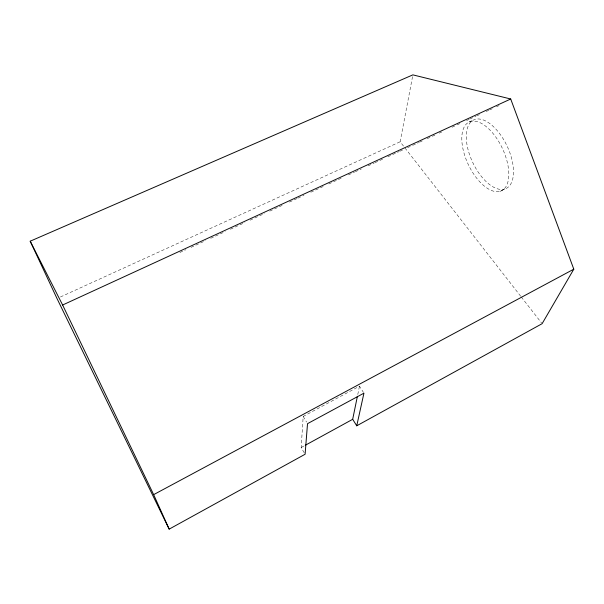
<?xml version="1.0" encoding="UTF-8"?>
<svg xmlns="http://www.w3.org/2000/svg" width="604" height="604" viewBox="0 0 604 604"><rect width="100%" height="100%" fill="white"/><g stroke="black" fill="none" stroke-linecap="round" stroke-linejoin="round"><path stroke-width="0.45" stroke-dasharray="3.02 2.27" d="M304.227 452.758L301.162 447.526L303.193 416.435L359.471 386.205L363.442 392.389M520.671 296.209L400.142 141.774L412.517 76.7M357.772 394.48L359.471 386.205M301.162 447.526L304.431 445.737M500.014 191.325A37.999 18.86 64.8 0 0 493.876 134.503A37.999 18.86 64.8 0 0 462.068 143.367A37.999 18.86 64.8 0 0 500.014 191.325L504.536 189.097A37.931 19.041 64.8 0 0 498.602 132.276A37.931 19.041 64.8 0 0 466.522 141.283A37.931 19.041 64.8 0 0 504.536 189.097M179.909 252.48L185.896 249.724M191.03 247.361L205.579 240.664M210.713 238.301L225.262 231.604M230.396 229.241L244.937 222.544M250.071 220.181L264.62 213.491M269.754 211.128L282.589 205.217M289.437 202.068L297.138 198.527M297.991 198.127L303.986 195.371M310.826 192.223L323.661 186.319M328.795 183.956L341.63 178.044M348.478 174.896L354.465 172.14M355.326 171.747L361.313 168.984M368.161 165.836L374.148 163.08M375.001 162.687L384.416 158.354M387.844 156.776L398.965 151.657M399.818 151.264L404.099 149.294M407.519 147.723L411.8 145.753M412.653 145.36L418.647 142.604M419.501 142.204L423.781 140.241M427.202 138.663L431.483 136.693M432.336 136.3L434.903 135.115M439.184 133.152L441.751 131.966M452.019 127.24L456.292 125.27M457.152 124.877L461.426 122.906M466.56 120.543L469.127 119.365M469.988 118.973L475.975 116.217M476.828 115.825L479.402 114.639M486.243 111.491L488.81 110.305M489.67 109.913L492.237 108.735M496.511 106.765L499.078 105.579M469.149 122.016L473.755 119.886M60.438 296.972L400.142 141.774M521.252 296.949L541.531 322.936M303.193 416.435L306.56 422.068"/><path stroke-width="0.91" d="M356.745 425.797L363.94 393.166L307.519 423.668L305.103 454.253L169.173 529.134L57.01 298.535L30.2 241.2L412.864 74.866L510.705 98.996L573.8 269.18L542.113 323.684L356.745 425.797L352.683 419.304L357.394 396.315M305.254 445.284L352.683 419.304M169.173 529.134L153.658 494.638L573.8 269.18M30.2 241.2L62.62 305.012L510.705 98.996M62.62 305.012L153.658 494.638"/></g></svg>
